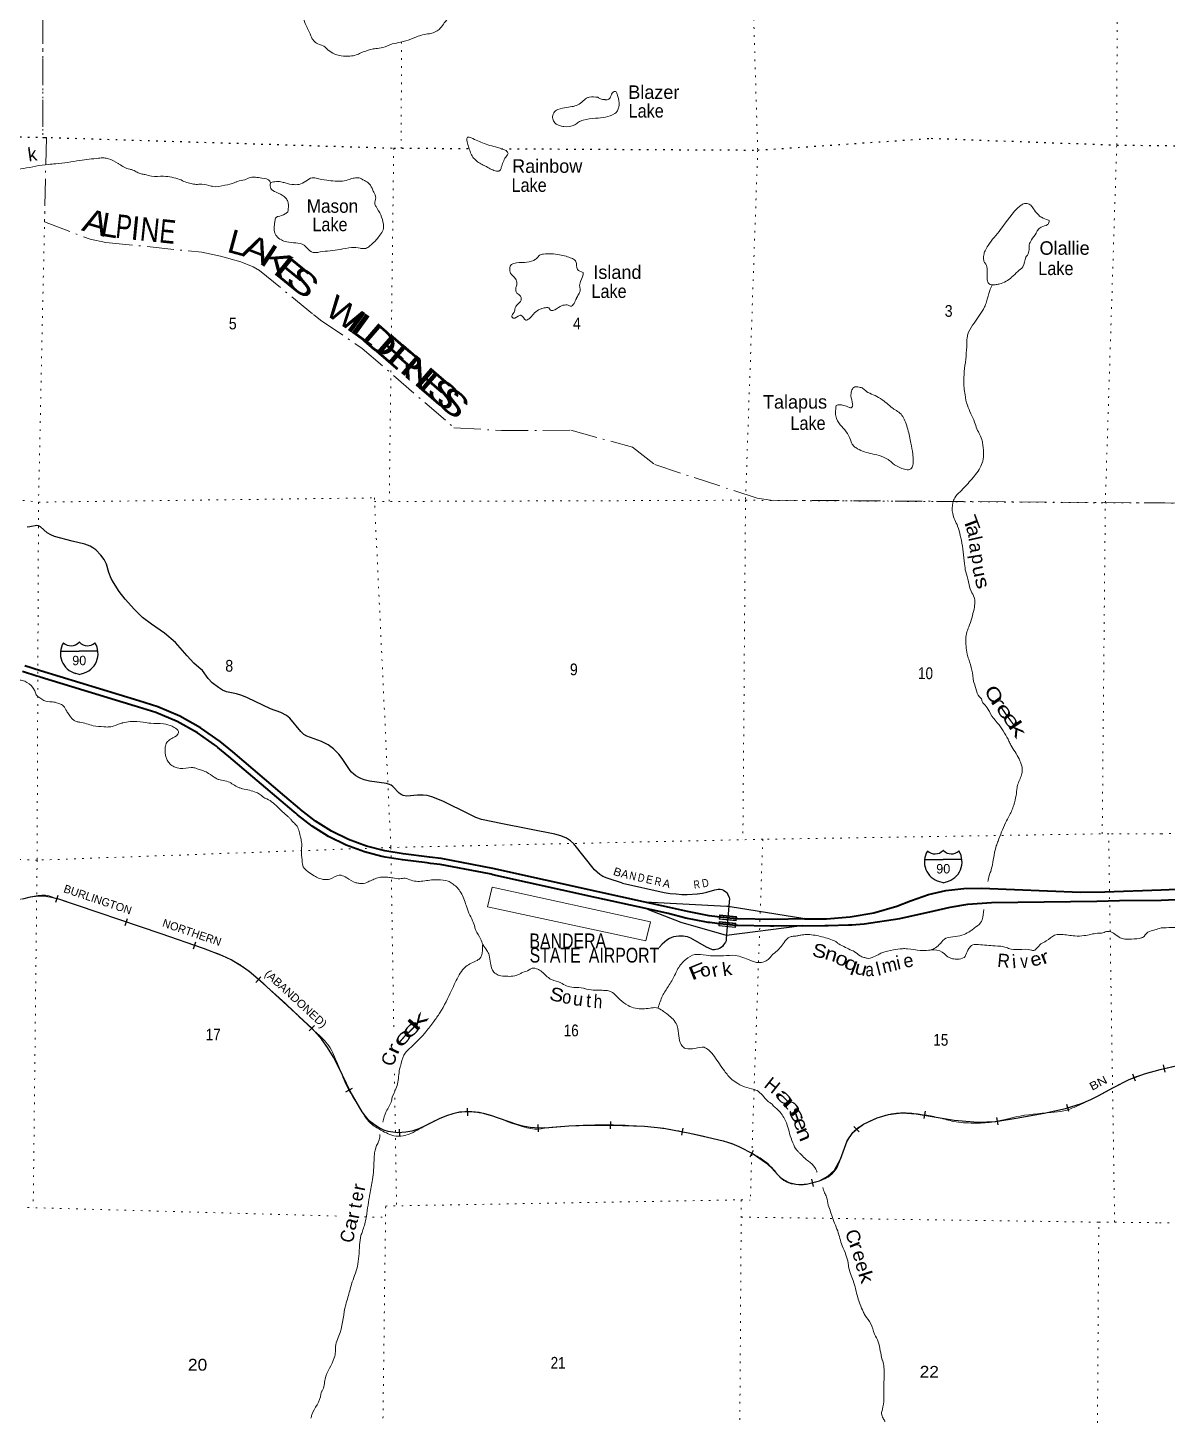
# Model space of a CAD drawing. Header units: feet. Extents: x -252966 to 4, y -183309 to 1368.
# Drawn here: x -141345 to -124436, y -45436 to -24795 of the extents above; entities that cross this region are included whole.
import ezdxf
from ezdxf.enums import TextEntityAlignment as Align

# ---------------------------------------------------------------- set-up
doc = ezdxf.new("R2010")
doc.units = ezdxf.units.FT
doc.header["$LTSCALE"] = 80
for name, pattern in [('DOT_DASHED', [7.7, 5, -1.2, 0.3, -1.2]), ('DOTTED', [1.5, 0.3, -1.2]), ('LONG_DASHED', [7.5, 6, -1.5])]:
    doc.linetypes.add(name, pattern=pattern)
for name, color, linetype, lineweight in [('15', 7, 'Continuous', 25), ('18', 7, 'Continuous', 35), ('19', 7, 'Continuous', 25), ('29', 7, 'Continuous', 25), ('30', 7, 'Continuous', 35), ('34', 7, 'Continuous', 13), ('36', 7, 'Continuous', 13), ('39', 7, 'Continuous', 13), ('41', 7, 'Continuous', 13), ('44', 7, 'DOT_DASHED', 13), ('55', 7, 'Continuous', 13), ('6', 7, 'DOTTED', 25), ('63', 7, 'Continuous', 25), ('7', 7, 'DOTTED', 13)]:
    doc.layers.add(name, color=color, linetype=linetype, lineweight=lineweight)

msp = doc.modelspace()

# ---------------------------------------------------------------- linework, layer by layer
at = {"layer": '15'}
for p, q in [((-140858.09, -34049.65), (-140581.68, -34049.65)), ((-140585.38, -33918.18), (-140582.48, -33915.27)), ((-140579.31, -33917.65), (-140582.74, -33915.27)), ((-140581.68, -34395.23), (-140645.57, -34377.27)), ((-140582.21, -34395.49), (-140518.58, -34376.75)), ((-128035.43, -37140.97), (-127759.02, -37140.97)), ((-127762.72, -37009.5), (-127759.82, -37006.59)), ((-127756.65, -37008.97), (-127760.08, -37006.59)), ((-127759.02, -37486.55), (-127822.91, -37468.59)), ((-127759.55, -37486.81), (-127695.92, -37468.07))]:
    msp.add_line(p, q, dxfattribs=at)
for points in [[(-140306.32, -34049.65), (-140582.21, -34049.65), (-140581.68, -34049.65)], [(-127483.66, -37140.97), (-127759.55, -37140.97), (-127759.02, -37140.97)]]:
    msp.add_lwpolyline(points, dxfattribs=at)
for centre, radius, start, end in [((-140555.46, -34084.75), 306.13, 148.44436, 254.43378), ((-140704.06, -33802.15), 165.66, 227.34245, 315.81165), ((-140460.37, -33802.15), 165.66, 224.18837, 312.69414), ((-140608.97, -34084.75), 306.13, 283.08089, 31.62484), ((-127732.8, -37176.07), 306.13, 148.44436, 254.43378), ((-127881.4, -36893.47), 165.66, 227.34236, 315.8115), ((-127637.71, -36893.47), 165.66, 224.1882, 312.69383), ((-127786.31, -37176.07), 306.13, 283.08085, 31.62485)]:
    msp.add_arc(centre, radius, start, end, dxfattribs=at)
at = {"layer": '18'}
for points in [[(-132171.81, -37871.37), (-132900.58, -37712.02), (-134441.35, -37367.47), (-134466.9, -37361.76), (-134491.35, -37357.12), (-135224.86, -37217.9), (-135368.13, -37200.07), (-135393.15, -37196.96), (-135418.13, -37193.63), (-135786.36, -37144.65), (-136039.45, -37105.4), (-136063.61, -37101.65), (-136089.45, -37095.12), (-136346.5, -37030.17), (-136619.55, -36929.81), (-136880.62, -36801.45), (-137126.84, -36646.52), (-137341.32, -36477.85), (-137367.82, -36455.95), (-137391.32, -36436.02), (-137587.43, -36269.74), (-138361.08, -35613.74), (-138523.22, -35478.9), (-138546.51, -35459.53), (-138573.22, -35440.84), (-138828.21, -35262.35), (-139129.45, -35095.43), (-139446.48, -34960.92), (-139699.96, -34881.12), (-139714.81, -34876.45), (-139749.96, -34865.69), (-141160.28, -34433.9), (-141167.82, -34431.59), (-141210.28, -34418.28), (-141422.01, -34351.91)], [(-132206.19, -37771.73), (-132881.15, -37624.14), (-134444.96, -37274.44), (-135212.73, -37128.72), (-135381.26, -37107.75), (-135773.53, -37055.56), (-136047, -37013.15), (-136319.91, -36944.19), (-136584.13, -36847.07), (-136836.74, -36722.88), (-137074.98, -36572.96), (-137296.25, -36398.95), (-137306.71, -36389.76), (-137529.22, -36201.09), (-138303.2, -35544.82), (-138490.67, -35388.91), (-138780.53, -35186.02), (-139090.01, -35014.54), (-139415.72, -34876.34), (-139698.61, -34787.28), (-141158.93, -34340.19), (-141390.64, -34267.56)], [(-124523.88, -37592.99), (-123445.58, -37549.11), (-123424.83, -37548.26), (-123405.58, -37546.31), (-123037.81, -37508.91), (-123015.43, -37506.64), (-122997.81, -37503.88), (-122222.42, -37382.65), (-122199.33, -37379.04), (-122182.42, -37377.08), (-122161.76, -37374.69), (-121537.49, -37337.23), (-120912.72, -37365.22), (-120294.3, -37458.38)], [(-129817.66, -38024.59), (-129492.66, -38020.6), (-129139.36, -37995.29), (-128790.63, -37933.2), (-128450.31, -37834.99), (-128245.26, -37756.46), (-128231.41, -37750.79), (-127979.68, -37663.7), (-127720.22, -37603.4), (-127455.88, -37570.55), (-127189.55, -37565.52), (-125723.25, -37625.25), (-125358.96, -37623.73), (-124523.88, -37592.99)], [(-124524.7, -37743.2), (-123415.67, -37698.02), (-122994.64, -37655.21), (-122179.25, -37527.72), (-122144.95, -37523.75), (-121536.35, -37487.22), (-120927.27, -37514.52), (-120324.37, -37605.33)], [(-129817.66, -38024.59), (-130297.78, -38030.47), (-130806.62, -38021.67), (-130831.67, -38021.24), (-131107.83, -37994.02), (-131233.24, -37977.06), (-131555.39, -37914.8), (-131822.94, -37855.53), (-132206.19, -37771.73)], [(-129852.32, -38125.02), (-129516.44, -38120.9), (-129491.45, -38120.59), (-129466.44, -38120.06), (-129164.01, -38113.68), (-129139.18, -38113.15), (-129114.01, -38111.17), (-128934.2, -38096.97), (-128404.98, -38016.31), (-127895.48, -37903.47), (-127656.32, -37850.27), (-127393.27, -37806.45), (-127043.48, -37780.9), (-125479.84, -37762.8), (-125141.96, -37750.48), (-124524.7, -37743.2)], [(-129852.32, -38125.02), (-130271.55, -38130.15), (-130296.45, -38130.46), (-130321.55, -38130.02), (-130811.48, -38121.55), (-130839.99, -38121.06), (-131116.78, -38093.67), (-131223.12, -38079.31), (-131247.47, -38076.03), (-131273.12, -38071.07), (-131579.29, -38011.9), (-131842.17, -37943.45), (-132171.81, -37871.37)]]:
    msp.add_lwpolyline(points, dxfattribs=at)
at = {"layer": '19'}
for points in [[(-129817.66, -38024.59), (-129843.85, -38020.29), (-130920.21, -37843.56), (-130945.21, -37839.46), (-130970.21, -37838.12), (-132180.61, -37773.1), (-132206.19, -37771.73)], [(-129852.32, -38125.02), (-129892.66, -38130.31), (-130974.95, -38272.47), (-131646.78, -38078.06), (-132131.75, -37887.14), (-132171.81, -37871.37)]]:
    msp.add_lwpolyline(points, dxfattribs=at)
at = {"layer": '29'}
for p, q in [((-132517.73, -37490.98), (-131899.9, -37630.99)), ((-131413.1, -37651.55), (-131379.05, -37646.93))]:
    msp.add_line(p, q, dxfattribs=at)
for points in [[(-139316.85, -33784.13), (-139506.96, -33647.15), (-139640.73, -33550.2), (-139759.75, -33432.17), (-139901.94, -33276.21), (-139987.25, -33162.4), (-140074.68, -33031.72), (-140109.44, -32968.49), (-140143.14, -32879.97), (-140178.95, -32755.62), (-140210.55, -32690.29), (-140261.11, -32624.95), (-140336.94, -32546.97), (-140379.07, -32515.35), (-140421.21, -32492.17), (-140497.04, -32462.66), (-140686.63, -32416.29), (-140947.84, -32344.64), (-141004.72, -32323.56), (-141057.38, -32289.84), (-141154.29, -32205.53), (-141185.88, -32188.67), (-141209.06, -32184.45), (-141314.38, -32205.53), (-141354.41, -32209.75)], [(-136273.94, -35978.18), (-136353.45, -35959.22), (-136405.06, -35941.3), (-136433.5, -35926.55), (-136478.79, -35900.2), (-136508.28, -35875.97), (-136543.04, -35844.35), (-136561.48, -35820.11), (-136679.44, -35643.06), (-136730.53, -35577.74), (-136810.05, -35499.75), (-136886.41, -35440.74), (-136987, -35390.15), (-137201.87, -35310.06), (-137250.84, -35284.78), (-137294.56, -35242.61), (-137458.87, -35044.5), (-137506.79, -35004.47), (-137589.47, -34960.19), (-137741.14, -34905.39), (-138082.41, -34741), (-138167.19, -34707.3), (-138246.72, -34681.98), (-138398.39, -34652.48), (-138455.79, -34629.32), (-138516.36, -34589.25), (-138607.46, -34517.61), (-138668.03, -34454.36), (-138754.92, -34338.46), (-138805.48, -34289.98), (-138878.68, -34226.73), (-138932.92, -34174.06), (-138979.8, -34117.14), (-139152.54, -33919.02), (-139316.85, -33784.13)], [(-132517.73, -37490.98), (-132747.57, -37419.8), (-132811.81, -37394.5), (-132858.16, -37362.89), (-132932.94, -37293.34), (-133240.5, -36909.75), (-133292.11, -36863.38), (-133350.04, -36825.45), (-133435.35, -36791.72), (-133522.78, -36766.43), (-134297.99, -36614.68), (-134609.76, -36547.24), (-134694.02, -36519.84), (-134795.14, -36471.36), (-135186.96, -36277.46), (-135347.05, -36210.02), (-135418.67, -36193.15), (-135477.65, -36186.83), (-135561.92, -36188.94), (-135722.02, -36201.59), (-135772.58, -36193.16), (-135806.28, -36178.4), (-135835.77, -36155.22), (-135927.93, -36057.22), (-135953.74, -36037.19), (-135976.91, -36028.76), (-136021.15, -36016.11), (-136273.94, -35978.18)], [(-131899.9, -37630.99), (-131810.67, -37644.26), (-131724.83, -37653.74), (-131637.94, -37660.07), (-131560.52, -37660.06), (-131406.74, -37651.63), (-131333.54, -37641.1), (-131267.71, -37626.34), (-131147.63, -37592.62), (-131100.77, -37582.09), (-131069.69, -37582.08), (-131043.36, -37587.36), (-131022.82, -37595.79), (-130987.53, -37622.13), (-130972.79, -37637.94), (-130955.41, -37662.18), (-130934.87, -37704.32), (-130932.77, -37726.46), (-130934.87, -37769.66), (-130979.11, -38321.86), (-130982.8, -38351.37), (-130990.17, -38368.23), (-131019.13, -38410.38), (-131037.57, -38433.56), (-131056.53, -38449.37), (-131079.7, -38463.07), (-131105.5, -38471.5), (-131132.37, -38478.88), (-131154.48, -38482.04), (-131177.66, -38480.99), (-131193.98, -38477.83), (-131271.92, -38444.1), (-131505.75, -38311.32), (-131556.31, -38292.35), (-131588.96, -38283.92), (-131619.5, -38279.71), (-131682.71, -38281.82), (-131762.75, -38292.35), (-131788.03, -38298.68), (-131820.69, -38312.38), (-131863.86, -38338.72), (-131929.16, -38397.74), (-131973.4, -38448.32)]]:
    msp.add_lwpolyline(points, dxfattribs=at)
at = {"layer": '34'}
msp.add_lwpolyline([(-124538.48, -40260.44), (-122793.74, -39849.8), (-121408.09, -39505.46), (-121152.15, -39443.97)], dxfattribs=at)
for points in [[(-155584.73, -27323.97), (-152995.1, -27374.8), (-152830.45, -27377.97), (-152681.97, -27397.11), (-152539.69, -27442.34), (-152415.65, -27511.56), (-152265.77, -27623.19), (-151023.33, -28625.02), (-150891.54, -28738.53), (-150709.5, -28844.35), (-150567.31, -28903.65), (-150392.74, -28924.98), (-150268.16, -28913.8), (-150137.4, -28878.54), (-149992.4, -28815.24), (-149162.15, -28376.84), (-149061.44, -28331.31), (-148910.74, -28318.3), (-148802.52, -28351.23), (-148710.49, -28404.15), (-148628.7, -28485.14), (-148559.2, -28604.23), (-148515.68, -28705.05), (-148478.16, -28799.8), (-148460.83, -28912.49), (-148468.01, -29087.34), (-148510.34, -30023.81), (-148501.13, -30150.52), (-148465.85, -30281.44), (-148414.49, -30410.46), (-148331.06, -30547.74), (-148172.02, -30792.11), (-148090.61, -30931.39), (-148055.33, -31062.31), (-148052.61, -31259.33), (-148067.69, -31414.01), (-148082.8, -31572.71), (-148057.7, -31725.67), (-148024.32, -31840.49), (-147972.91, -31961.47), (-147879.19, -32062.64), (-147769.35, -32153.88), (-147639.24, -32217.12), (-147484.95, -32268.46), (-147300.62, -32332.08), (-147138.63, -32433.74), (-147024.94, -32551.14), (-146963.46, -32668.16), (-146948.05, -32766.78), (-146941.03, -32919.6), (-146956.13, -33078.31), (-146959.32, -33257.2), (-146960.66, -33460.22), (-146937.67, -33627.24), (-146900.57, -33786.31), (-146867.22, -33907.16), (-146811.88, -34040.23), (-146750.57, -34183.39), (-146677.11, -34310.55), (-146605.51, -34415.59), (-146520.04, -34548.87), (-146281.03, -34846.06), (-146139.38, -34987.78), (-145999.67, -35117.42), (-145827.91, -35259.35), (-145667.95, -35365.02), (-145515.94, -35456.55), (-145365.87, -35538.02), (-144947.41, -35725.92), (-144730.99, -35795.8), (-144506.39, -35843.62), (-144121.42, -35932.78), (-143989.15, -35973.92), (-143798.8, -36037.58), (-142648.87, -36453.78), (-142518.76, -36517.02), (-142404.91, -36610.29), (-142335.15, -36689.19), (-142303.63, -36781.88), (-142227.32, -37389.51), (-142201.79, -37476.14), (-142150.12, -37558.92), (-142080.29, -37627.76), (-141974.4, -37708.92), (-141896.3, -37741.64), (-141767.93, -37764.65), (-141661.47, -37761.39), (-141424.28, -37726.88), (-141299.59, -37697.6), (-141193.03, -37678.25), (-141084.54, -37670.98), (-140974.3, -37701.91), (-140890.14, -37730.65), (-138820.38, -38434.78), (-138664.11, -38490.16), (-138501.83, -38547.59), (-138371.7, -38606.81)], [(-138371.7, -38606.81), (-138233.62, -38680.16), (-138101.7, -38773.56), (-137981.85, -38870.9), (-137261.25, -39527.31), (-137063.66, -39711.63), (-136922.02, -39853.35), (-136840.46, -39970.52), (-136777.09, -40105.66), (-136709.88, -40266.95), (-136640.74, -40440.32), (-136386.62, -40882.36), (-136305.11, -41007.57), (-136165.32, -41125.15), (-136049.26, -41188.29), (-135943.14, -41235.28), (-135810.7, -41250.28), (-135661.83, -41209.12), (-135401.86, -41070.24), (-135214.51, -40981.1), (-135031.33, -40914.05), (-134860.47, -40889.12), (-134645.68, -40900.69), (-134501.32, -40935.88), (-133938.28, -41124.8), (-133821.94, -41143.71), (-133635.06, -41124.93), (-133371.84, -41102.67), (-133156.89, -41090.11), (-132257.31, -41100.49), (-131992.39, -41124.47), (-131733.61, -41164.49), (-131380.64, -41235.33), (-131047.82, -41316.08), (-130815.39, -41394.11), (-130585.24, -41512.33), (-130417.23, -41614.03), (-130305.44, -41715.34), (-130217.76, -41818.48), (-130125.99, -41909.59), (-129973.72, -41962.93), (-129835.21, -41969.94), (-129676.36, -41938.9), (-129468.97, -41855.93), (-129357.83, -41750.17), (-129286.51, -41593.88), (-129206.73, -41373.31), (-129093.06, -41189.17), (-128893.31, -41045.84), (-128657.73, -40951.02), (-128480.76, -40912.06), (-128251.8, -40907.65), (-128031.08, -40935.34), (-127816.49, -40977.06), (-127605.99, -41030.81), (-127306.94, -41055.04), (-127037.75, -41040.86), (-126842.69, -41000.02), (-126683.8, -40962.95), (-126161.26, -40898.29), (-125970.32, -40873.5), (-125797.22, -40812.41), (-125575.64, -40709.44), (-125402.35, -40620.2), (-125220.96, -40520.97), (-124942.94, -40384.23), (-124538.48, -40260.44)]]:
    msp.add_spline(points, degree=3, dxfattribs=at)
at = {"layer": '36'}
msp.add_lwpolyline([(-134521.82, -37843.72), (-134452.87, -37551.97), (-132102.45, -38065.63), (-132170.9, -38351.23)], close=True, dxfattribs=at)
at = {"layer": '39'}
for points in [[(-135084.43, -24632.66), (-135200.23, -24531.33), (-135275.95, -24442.34), (-135411.57, -24300.67), (-135477.53, -24253.97), (-135553.73, -24237.35), (-135619.78, -24204.72), (-135675.56, -24135.97), (-135703.31, -24081.5), (-135830.75, -23917.77), (-135918.6, -23840.76), (-136054.44, -23733.26), (-136142.53, -23692.43), (-136326.66, -23598.66), (-136382.62, -23558.06), (-136396.6, -23545.9), (-136442.66, -23527.48), (-136617.59, -23560.42), (-136639.67, -23558.25), (-136727.95, -23547.58), (-136792.41, -23577.28), (-136808.77, -23621.39), (-136841.16, -23661.36), (-136853.4, -23689.42), (-136887.89, -23743.45), (-136920.14, -23761.32), (-136948.2, -23753.08), (-137010.21, -23716.46), (-137044.37, -23720.24), (-137108.88, -23757.98), (-137125.16, -23790.02), (-137191.56, -23809.66), (-137289.95, -23808.96), (-137324.43, -23860.99), (-137356.59, -23864.78), (-137447.76, -23986.76), (-137484.37, -24056.86), (-137488.63, -24093.02), (-137495.41, -24207.55), (-137489.61, -24241.77), (-137465.62, -24258.02), (-137433.37, -24240.15), (-137405.01, -24202.16), (-137388.87, -24192.22), (-137356.93, -24220.59), (-137359.46, -24298.97), (-137373.74, -24333.05), (-137380.07, -24379.24), (-137380.14, -24389.29), (-137372.37, -24429.55), (-137340.64, -24490.08), (-137284.88, -24560.83), (-137261.23, -24629.35), (-137227.77, -24732.11), (-137156.48, -24883.38), (-137128.79, -24947.9), (-137102.93, -24984.27), (-137063, -25020.74), (-136962.87, -25061.65), (-136914.9, -25096.16), (-136904.93, -25106.28), (-136819.01, -25171.22), (-136740.89, -25201.92), (-136694.76, -25210.29), (-136564.26, -25215.23), (-136473.78, -25197.78), (-136403.3, -25168.12), (-136254.36, -25116.91), (-136181.98, -25103.35), (-136075.44, -25088.02), (-135936.53, -25034.72), (-135811.86, -25009.47), (-135660.93, -24962.29), (-135511.97, -24907.05), (-135411.42, -24885.65), (-135401.38, -24885.72), (-135330.99, -24870.14), (-135218.05, -24796.56), (-135165.35, -24722.55), (-135084.43, -24632.66)], [(-132885.36, -25826.2), (-133011.87, -25825.3), (-133054.15, -25841.09), (-133082.4, -25863), (-133161.16, -25928.78), (-133344.21, -25975.73), (-133476.96, -26008.97), (-133521.31, -26034.79), (-133547.71, -26078.83), (-133557.98, -26112.93), (-133542.32, -26175.36), (-133502.5, -26225.9), (-133456.43, -26244.31), (-133388.26, -26260.88), (-133227.43, -26233.87), (-133170.96, -26196.07), (-133142.74, -26180.19), (-133104.49, -26166.39), (-132919.55, -26137.54), (-132633.94, -26069.2), (-132607.69, -26047.27), (-132595.5, -26025.25), (-132575.06, -25971.11), (-132580.26, -25846.44), (-132599.92, -25781.98), (-132615.75, -25747.69), (-132629.76, -25739.55), (-132680.22, -25779.4), (-132714.83, -25849.51), (-132730.96, -25859.45), (-132767.13, -25863.22), (-132781.17, -25861.11), (-132845.36, -25850.6), (-132885.36, -25826.2)], [(-134794.15, -26592.69), (-134813.8, -26528.23), (-134827.26, -26437.67), (-134819.1, -26417.62), (-134797.02, -26419.79), (-134596.76, -26503.62), (-134374.3, -26571.53), (-134294.14, -26596.22), (-134234.13, -26630.82), (-134220.35, -26673.13), (-134230.47, -26685.12), (-134252.74, -26713.11), (-134318.04, -26869.45), (-134340.42, -26913.52), (-134356.53, -26921.44), (-134390.67, -26921.2), (-134462.8, -26896.57), (-134532.84, -26859.89), (-134544.84, -26851.76), (-134584.88, -26833.39), (-134716.82, -26742), (-134738.73, -26715.71), (-134764.54, -26671.3), (-134794.15, -26592.69)], [(-143782.9, -27550.42), (-143680.19, -27506.92), (-143627.89, -27493.22), (-143517.3, -27471.88), (-143459.06, -27470.29), (-143418.74, -27446.45), (-143366.41, -27428.72), (-143336.18, -27412.86), (-143000.25, -27326.78), (-142970.06, -27316.94), (-142875.45, -27281.42), (-142794.7, -27217.67), (-142703.59, -27105.73), (-142600.61, -27020.02), (-142447.58, -26956.77), (-142240.52, -26924.06), (-141981.5, -26927.9), (-141734.43, -26917.58), (-141408.88, -26883.7), (-141040.99, -26821.97), (-140930.49, -26814.71), (-140570.7, -26764.98), (-140295.36, -26730.74), (-140213.01, -26727.3), (-140148.81, -26737.81), (-140004.7, -26809.19), (-139988.7, -26819.35), (-139832.56, -26894.83), (-139784.45, -26907.23), (-139724.42, -26939.82), (-139662.32, -26962.37), (-139606.16, -26972.82), (-139509.93, -26997.62), (-139329.21, -26998.9), (-139206.81, -27013.84), (-139092.55, -27044.8), (-139008.46, -27083.58), (-138922.28, -27108.32), (-138848.05, -27118.89), (-138761.69, -27117.49), (-138625.31, -27144.59), (-138597.24, -27150.82), (-138422.41, -27131.95), (-138271.54, -27092.81), (-138233.26, -27074.99), (-138126.68, -27051.62), (-138036.08, -27016.07), (-137967.78, -27012.53), (-137871.48, -27027.29), (-137753.29, -27070.34), (-137743.43, -27098.55)], [(-137743.43, -27098.55), (-137719.27, -27088.67), (-137679.06, -27080.91), (-137588.69, -27081.55), (-137524.54, -27098.08), (-137394.18, -27123.13), (-137291.69, -27111.79), (-137100.31, -27020.67), (-137066.22, -27026.94), (-136907.78, -27058.21), (-136785.36, -27069.13), (-136674.93, -27071.92), (-136570.32, -27044.52), (-136499.91, -27024.91), (-136427.6, -27023.41), (-136379.56, -27045.86), (-136367.56, -27053.99), (-136297.53, -27092.68), (-136235.84, -27177.54), (-136212.13, -27236.01), (-136182.55, -27318.64), (-136197.17, -27402.97), (-136177.38, -27447.33), (-136107.92, -27572.46), (-136068.66, -27709.43), (-136071.21, -27791.83), (-136119.95, -27873.91), (-136168.56, -27935.88), (-136271.62, -28033.66), (-136328.08, -28069.44), (-136388.34, -28071.03), (-136412.41, -28066.84), (-136538.86, -28057.9), (-136711.75, -28086.84), (-137005.18, -28122.96), (-137081.55, -28132.47), (-137135.7, -28122.04), (-137223.51, -28039), (-137245.5, -28022.76), (-137502.21, -27972.7), (-137582.33, -27941.98), (-137656.26, -27885.17), (-137678.07, -27842.8), (-137676.88, -27663.9), (-137660.46, -27609.74), (-137646.34, -27599.79), (-137630.25, -27595.88), (-137527.58, -27558.41), (-137487.2, -27524.52), (-137478.89, -27482.36), (-137488.18, -27369.73), (-137514, -27325.32), (-137567.92, -27280.71), (-137619.96, -27254.21), (-137660, -27235.84), (-137739.95, -27178.98), (-137743.43, -27098.55)], [(-126198.24, -27648.47), (-126302.39, -27607.53), (-126352.33, -27566.97), (-126422.04, -27480.04), (-126457.85, -27429.53), (-126511.91, -27405.03), (-126568.16, -27408.65), (-126616.55, -27438.46), (-126908.03, -27788.2), (-127094.35, -28026.1), (-127139.06, -28106.2), (-127157.55, -28168.38), (-127158.06, -28246.78), (-127138.28, -28291.14), (-127128.32, -28303.28), (-127106.81, -28391.88), (-127105.67, -28522.55), (-127105.75, -28534.61), (-127097.94, -28568.84), (-127080.04, -28595.1), (-127043.99, -28609.43), (-126971.69, -28607.93), (-126921.4, -28596.22), (-126744.05, -28498.97), (-126651.09, -28411.18), (-126578.35, -28343.34), (-126531.21, -28198.94), (-126510.93, -28168.93), (-126486.33, -28092.71), (-126483.91, -28030.41), (-126481.82, -28018.37), (-126451.21, -27944.2), (-126380.26, -27844.19), (-126357.88, -27800.12), (-126333.61, -27774.16), (-126307.38, -27754.24), (-126210.74, -27716.73), (-126188.34, -27670.65), (-126196.23, -27648.49), (-126198.24, -27648.47)], [(-133101.36, -28427.94), (-133189.41, -28381.09), (-133210.71, -28262.33), (-133220.66, -28248.19), (-133276.67, -28215.63), (-133356.81, -28186.92), (-133455.06, -28164.11), (-133691.95, -28154.4), (-133750.3, -28172.08), (-133792.77, -28216), (-133837.16, -28247.86), (-133971.91, -28279.07), (-134132.66, -28294.01), (-134177.01, -28319.83), (-134191.29, -28353.91), (-134191.4, -28369.99), (-134183.8, -28436.38), (-134106.03, -28519.35), (-134090.21, -28555.65), (-134088.57, -28611.95), (-134102.97, -28664.11), (-134103.14, -28690.24), (-134085.35, -28732.58), (-134033.45, -28779.19), (-134021.66, -28819.47), (-134033.95, -28855.57), (-134084.51, -28909.49), (-134110.91, -28953.53), (-134129.41, -29017.73), (-134159.98, -29085.86), (-134144.03, -29104.06), (-134037.33, -29062.6), (-134027.29, -29062.67), (-133955.46, -29133.54), (-133905.13, -29113.79), (-133840.42, -29045.9), (-133763.7, -28984.13), (-133715.36, -28962.35), (-133644.99, -28948.78), (-133614.88, -28951), (-133595.01, -28983.31), (-133554.9, -28991.63), (-133444.05, -28930.1), (-133359.57, -28908.58), (-133323.45, -28912.86), (-133289.42, -28929.18), (-133238.94, -28887.32), (-133204.3, -28811.17), (-133198.19, -28799.16), (-133161.63, -28737.1), (-133145.27, -28690.98), (-133154.97, -28640.65), (-133152.69, -28598.45), (-133104.28, -28455.36), (-133101.36, -28427.94)], [(-127032.95, -28614.96), (-127068.66, -28695.7), (-127117.96, -28864.21), (-127146.57, -28938.39), (-127302.78, -29178.51), (-127382, -29314.65), (-127400.44, -29370.81), (-127409.23, -29485.33), (-127441.78, -29852.97), (-127455.03, -30033.8), (-127436.33, -30243), (-127401.2, -30398.04), (-127294.42, -30648.06), (-127258.94, -30748.83), (-127179.8, -30928.3), (-127175.93, -30950.44), (-127160.87, -31103.32), (-127173.74, -31227.87), (-127212.53, -31324.09), (-127354.37, -31516.07), (-127508.08, -31681.83), (-127589.02, -31773.73), (-127615.61, -31847.92), (-127618.67, -32006.71), (-127545.61, -32194.18), (-127506.36, -32333.17), (-127490.75, -32401.63), (-127442.86, -32751.75), (-127425.58, -32872.48), (-127384.34, -33013.49), (-127382.4, -33023.56), (-127347.15, -33158.49), (-127299.56, -33251.3), (-127289.98, -33319.72), (-127302.71, -33424.16), (-127380.77, -33688.96), (-127407.37, -33763.15), (-127420.81, -33974.13), (-127403.54, -34094.87), (-127381.93, -34167.39), (-127332.8, -34330.57), (-127307.8, -34497.6), (-127276.36, -34602.35), (-127220.97, -34729.39), (-127193.04, -34757.73), (-127177.3, -34806.09), (-127163.36, -34824.28), (-127153.39, -34834.4), (-127093.66, -34913.22), (-127014.2, -35044.45), (-126976.34, -35088.94), (-126813.25, -35327.3), (-126783.5, -35383.8), (-126755.79, -35444.3), (-126632.63, -35648.21), (-126608.94, -35710.69), (-126589.26, -35771.14), (-126585.51, -35811.37), (-126596.03, -35883.67), (-126657.33, -36044.05), (-126663.56, -36074.16), (-126678.4, -36192.66), (-126713.46, -36333.13), (-126740.09, -36411.34), (-126776.71, -36483.45), (-126835.71, -36599.63), (-126945.93, -36868.23), (-126972.51, -36940.41), (-127055.33, -37317.75), (-127077.84, -37381.92), (-127098.5, -37468.65)], [(-129347.11, -30400.38), (-129298.85, -30390.67), (-129236.67, -30401.16), (-129152.52, -30429.9), (-129136.49, -30436.04), (-129114.35, -30428.16), (-129104, -30381.99), (-129129.3, -30259.19), (-129118.78, -30186.89), (-129088.31, -30134.84), (-129005.94, -30129.39), (-128951.85, -30147.87), (-128899.93, -30192.46), (-128797.85, -30243.44), (-128595.86, -30369.5), (-128515.98, -30436.4), (-128492, -30454.66), (-128418.01, -30501.42), (-128318.57, -30648.87), (-128285.14, -30755.65), (-128238.3, -30961.03), (-128211.25, -31122.04), (-128203.87, -31220.59), (-128208.33, -31286.9), (-128240.83, -31342.96), (-128277.06, -31356.77), (-128315.19, -31352.48), (-128395.35, -31327.79), (-128507.38, -31262.67), (-128569.28, -31209.97), (-128587.29, -31199.79), (-128711.43, -31144.64), (-128845.77, -31113.54), (-129058.06, -31027.61), (-129101.98, -30987.09), (-129123.77, -30942.71), (-129181.18, -30817.67), (-129264.84, -30714.56), (-129342.37, -30595.41), (-129357.89, -30512.88), (-129347.11, -30400.38)], [(-143743.15, -32697.29), (-143610.03, -32693.86), (-143505.62, -32694.59), (-143407.46, -32731.47), (-143353.56, -32780.1), (-143313.79, -32838.68), (-143284.25, -32927.34), (-143268.62, -32993.79), (-143246.81, -33036.15), (-143192.96, -33090.81), (-143140.95, -33121.33), (-143111.02, -33151.7), (-142891.36, -33338.19), (-142835.49, -33392.86), (-142742.11, -33544.29), (-142746.47, -33596.53), (-142754.64, -33616.57), (-142791.83, -33775.12), (-142844.58, -33857.17), (-142865.09, -33921.35), (-142871.54, -33985.63), (-142866.34, -34110.3), (-142836.99, -34227.11), (-142809.38, -34303.69), (-142749.63, -34378.49), (-142599.68, -34478.05), (-142487.61, -34537.14), (-142308.89, -34538.4), (-142220.57, -34543.05), (-142122.45, -34585.96), (-142040.44, -34634.78), (-142028.43, -34640.9), (-142002.43, -34657.16), (-141944.35, -34679.69), (-141839.74, -34652.28), (-141759.19, -34618.68), (-141739.01, -34602.74), (-141603.84, -34509.21), (-141485.2, -34483.91), (-141428.96, -34482.3), (-141390.9, -34496.64), (-141273.01, -34585.92), (-141243.23, -34638.4), (-141219.51, -34694.86), (-141167.62, -34743.47), (-141105.61, -34780.09), (-140989.28, -34803.03), (-140979.24, -34803.1), (-140899.03, -34819.74), (-140846.95, -34840.21), (-140816.99, -34864.55), (-140767.28, -34939.28), (-140733.5, -34993.8), (-140625.73, -35095.07), (-140571.57, -35103.49), (-140375.11, -35155.14), (-140218.59, -35172.32), (-140152.34, -35174.8), (-140075.94, -35161.27), (-139955.16, -35117.9), (-139939.07, -35113.99), (-139824.48, -35094.7), (-139631.76, -35104.1), (-139519.4, -35118.96), (-139332.71, -35128.32), (-139204.02, -35164.17), (-139174.27, -35180.7), (-139108.54, -35240.47), (-139108.66, -35258.56), (-139191.5, -35336.38), (-139258.06, -35380.13), (-139280.31, -35404.1), (-139306.89, -35476.28), (-139307.29, -35536.58), (-139299.66, -35596.94), (-139281.96, -35653.36), (-139248.18, -35707.87), (-139190.26, -35756.53), (-139128.19, -35783.1), (-139082.05, -35791.47), (-138921.3, -35776.52), (-138867.13, -35782.93), (-138797, -35807.55), (-138738.89, -35826.05), (-138662.82, -35862.77), (-138552.86, -35935.92), (-138508.81, -35956.33), (-138468.71, -35964.66), (-138372.47, -35987.45), (-138220.4, -36070.94), (-138174.32, -36087.35), (-138158.28, -36091.49), (-137953.81, -36145.2), (-137893.79, -36179.79), (-137825.86, -36232.54), (-137799.82, -36242.78), (-137620.74, -36380.56)], [(-137620.74, -36380.56), (-137516.22, -36477.97), (-137478.28, -36510.4), (-137448.86, -36539.22), (-137416.48, -36579.18), (-137362.6, -36629.82), (-137301.41, -36791.07), (-137285.8, -36859.53), (-137280.08, -36905.81), (-137285, -37042.47), (-137271.84, -37179.26), (-137269.97, -37199.38), (-137256.24, -37249.73), (-137186.44, -37322.59), (-137094.48, -37385.56), (-137022.43, -37422.25), (-136900.05, -37439.2), (-136861.85, -37433.44), (-136722.9, -37374.11), (-136696.81, -37376.31), (-136612.71, -37413.08), (-136476.64, -37486.41), (-136420.48, -37496.86), (-136311.95, -37483.56), (-136277.7, -37465.71), (-136257.56, -37457.81), (-136191.1, -37428.12), (-136112.64, -37406.56), (-136000.17, -37405.35), (-135929.96, -37415.9), (-135823.6, -37426.7), (-135743.24, -37421.23), (-135655.07, -37450), (-135558.79, -37466.76), (-135351.81, -37446.11), (-135259.43, -37444.75), (-135104.93, -37463.94), (-135048.92, -37496.5), (-134931.19, -37609.9), (-134848.1, -37799.45), (-134840.21, -37821.62), (-134798.81, -37938.51), (-134743.33, -38051.47), (-134711.81, -38144.17), (-134698.09, -38194.52), (-134624.61, -38319.68), (-134593.04, -38404.33), (-134531.36, -38491.2), (-134497.69, -38561.8), (-134480.39, -38678.52), (-134452.9, -38773.19), (-134439.02, -38799.43), (-134379.11, -38850.1), (-134349.07, -38862.38), (-134242.72, -38875.19), (-134148.33, -38873.85), (-134027.57, -38832.48), (-134005.4, -38820.58), (-133904.73, -38781.09), (-133870.45, -38759.22), (-133818.22, -38757.57), (-133778.14, -38769.92), (-133750.12, -38784.19), (-133618.32, -38895.68), (-133574.33, -38924.14), (-133432.87, -38971.99), (-133352.05, -39018.18), (-133243.76, -39041.06), (-133097.25, -39054.15), (-133083.22, -39058.27), (-132820.33, -39084.25), (-132742.04, -39088.82), (-132685.93, -39107.31), (-132618.02, -39162.07), (-132560.17, -39220.77), (-132436.25, -39310.1), (-132326.06, -39349.07), (-132111.19, -39348.58), (-132014.76, -39343.23), (-131926.69, -39386.07), (-131866.73, -39428.71), (-131723.12, -39576.47), (-131697.52, -39653.04), (-131628.97, -39916.87), (-131601.02, -39941.19), (-131498.68, -39951.96), (-131478.6, -39952.1), (-131337.86, -39926.96), (-131309.76, -39929.17), (-131239.76, -39971.88), (-131156.04, -40066.95), (-131006.85, -40281.09), (-130895.22, -40406.52), (-130809.29, -40469.44), (-130743.25, -40504.08), (-130602.95, -40545.28), (-130520.79, -40571.99)], [(-119734.16, -38403.66), (-119945.32, -38368.86), (-120260.98, -38357.37), (-120577.72, -38269.39), (-120866.89, -38142.76), (-121274.33, -38176.89), (-121582.78, -38106.91), (-121735.73, -37950.11), (-121842.61, -37782.57), (-121972.86, -37667.71), (-122152.84, -37728.72), (-122571.33, -37833.47), (-122817.19, -37925.64), (-123121.53, -38143.46), (-123439.57, -38246.75), (-123670.81, -38095.12), (-123927.17, -38155.23), (-124220.55, -38155.48), (-124527.21, -38157.28)], [(-127158.46, -37882.59), (-127182.57, -38036.52), (-127206.97, -38082.58), (-127299.88, -38162.34), (-127311.99, -38172.3), (-127358.4, -38206.15), (-127451.09, -38253.74), (-127579.83, -38287.01), (-127720.57, -38312.15), (-127801.39, -38387.96), (-127874.11, -38451.78), (-127947.29, -38486.97)], [(-130277.89, -38540.63), (-130149.1, -38415.61), (-130086.28, -38329.61), (-130025.75, -38287.83), (-129976.38, -38281.58), (-129919.49, -38273.82), (-129871.67, -38264.76), (-129787.62, -38255.72), (-129587.95, -38282.88), (-129375.52, -38348.7), (-129355.5, -38358.9), (-129330.89, -38380.33), (-129311.05, -38393.55), (-129211.89, -38446.44), (-129113.41, -38493.28), (-129083.38, -38507.57), (-128993.72, -38572.04), (-128937.53, -38595.18), (-128887.94, -38608.4), (-128841.67, -38608.4), (-128815.23, -38598.49), (-128725.98, -38555.52), (-128669.84, -38528.58), (-128498.85, -38483.55), (-128366.2, -38466.4), (-128289.89, -38466.93), (-128099.29, -38492.4), (-127976.77, -38489.25), (-127896.41, -38483.79), (-127740.17, -38543.19), (-127724.21, -38559.38), (-127654.22, -38604.1), (-127584.04, -38620.68), (-127521.78, -38619.11), (-127435.17, -38579.51), (-127424.98, -38557.47), (-127380.19, -38465.32), (-127337.71, -38417.37), (-127301.48, -38405.57), (-127237.23, -38406.02), (-126990.34, -38423.85), (-126823.83, -38449.15), (-126789.78, -38461.45), (-126638.61, -38477.84), (-126450.21, -38487.75), (-126434.54, -38492.1), (-126310.57, -38395.8), (-126229.49, -38351.79), (-126107.72, -38265.24), (-126029.33, -38253.73), (-125830.66, -38275.24), (-125806.58, -38277.42), (-125667.98, -38272.36), (-125470.95, -38237.57), (-125392.59, -38230.08), (-125316.14, -38208.51), (-125233.99, -38237.24), (-125148.02, -38294.13), (-125083.93, -38320.72), (-125005.64, -38325.29), (-124846.92, -38312.34), (-124800.64, -38298.59), (-124723.83, -38222.75), (-124619.17, -38187.3), (-124527.21, -38157.28)], [(-134598.45, -38410.9), (-134612.22, -38571.04), (-134632.54, -38607.08), (-134676.92, -38638.94), (-134846.23, -38732.22), (-134874.51, -38758.15), (-134941.41, -38854.17), (-135057.41, -39086.54), (-135230.29, -39417.01), (-135321.53, -39549.05), (-135436.98, -39699), (-135631.11, -39902.67), (-135673.53, -39940.57), (-135762.6, -40048.49), (-135815.89, -40210.95), (-135819.99, -40224.99), (-135853.6, -40447.89), (-135882.36, -40546.19), (-135941.56, -40692.52), (-135947.8, -40724.64), (-136025.16, -40882.9), (-136076.64, -41041.12)], [(-131990.08, -39343.84), (-131923.98, -39165.35), (-131838.04, -39023.22), (-131745.48, -38864.56), (-131695.9, -38762.1), (-131580.21, -38626.57), (-131444.69, -38553.86), (-131279.42, -38563.77), (-131147.21, -38573.69), (-131021.6, -38570.38), (-130846.42, -38567.08), (-130621.65, -38639.8), (-130496.05, -38672.85), (-130357.22, -38626.57), (-130314.25, -38576.99), (-130277.89, -38540.63)], [(-130520.79, -40571.99), (-130442.91, -40638.88), (-130353.2, -40738.02), (-130311.21, -40764.45), (-130289.28, -40788.72), (-130233.38, -40839.38), (-130113.91, -40993), (-130029.21, -41242.87), (-129977.9, -41379.93), (-129914.3, -41478.88), (-129882.35, -41507.25), (-129814.55, -41578.09), (-129706.68, -41665.29), (-129637.08, -41768.3), (-129630.51, -41784.96)], [(-136119.27, -41223.44), (-136128.35, -41304.33), (-136152.79, -41356.42), (-136197.88, -41494.81), (-136206.67, -41609.33), (-136228.62, -41892.62), (-136270.25, -42113.46), (-136276.5, -42147.59), (-136328.91, -42482.93), (-136378.29, -42661.49), (-136400.8, -42725.66), (-136421.79, -42862.21), (-136432.95, -43033), (-136454.03, -43183.62), (-136540.11, -43446.36), (-136593.61, -43640.97), (-136626.47, -43751.3), (-136711.52, -44162.8), (-136777.16, -44371.41), (-136779.68, -44449.79), (-136796.33, -44538.12), (-136932.97, -44854.78), (-136978.3, -45029.35), (-136988.45, -45045.36), (-136994.7, -45079.49), (-137129.26, -45386.11), (-137144.44, -45436.19)], [(-129545.98, -42013.22), (-129520.73, -42090.76), (-129491.02, -42153.29), (-129465.7, -42272.07), (-129430.22, -42372.84), (-129414.51, -42427.23), (-129325.66, -42657.02), (-129258.84, -42876.61), (-129203.5, -43011.69), (-129170.16, -43132.54), (-129164.47, -43182.83), (-129095.58, -43394.4), (-129028.94, -43642.13), (-128947.99, -43851.77), (-128918.25, -43910.27), (-128834.73, -44033.49), (-128777.52, -44188.68), (-128724.04, -44301.63), (-128663.55, -44567.41), (-128657.63, -44583.54), (-128636.85, -44782.7), (-128640.3, -44999.78), (-128641.28, -45148.53), (-128662.39, -45305.18), (-128674.87, -45369.42), (-128651.21, -45435.93), (-128621.58, -45486.12)]]:
    msp.add_spline(points, degree=3, dxfattribs=at)
at = {"layer": '44'}
for points in [[(-141123.57, -23400.75), (-141120.38, -26421.03), (-141070.17, -26421.95), (-141096.19, -27676.28), (-140421.08, -27933.99), (-140188.97, -27980.9), (-138762.82, -28126.76), (-138485.55, -28182.48), (-138186.09, -28270.19), (-137999.85, -28343.27), (-137905.38, -28399.12), (-137105.12, -29052.21), (-137001.22, -29135.91), (-136382.27, -29553.32), (-135020.34, -30731.71), (-134317.57, -30773.22), (-133288.27, -30770.54), (-132371.34, -31022.32), (-132039, -31279.24), (-130522.52, -31778.25), (-130321.66, -31807.49), (-124492.28, -31848.63)], [(-124492.28, -31848.63), (-114739.82, -31955.7)]]:
    msp.add_lwpolyline(points, dxfattribs=at)
at = {"layer": '55'}
for points in [[(-131077.39, -37964.92), (-130828.55, -37988.97), (-130831.67, -38021.24), (-130834.81, -38053.67), (-131083.65, -38029.62), (-131080.56, -37997.71)], [(-131070.2, -37973.65), (-130837.28, -37996.16), (-130839.63, -38020.47), (-130842, -38044.94), (-131074.92, -38022.43), (-131072.6, -37998.48)], [(-131085.65, -38064.08), (-130836.81, -38088.13), (-130839.99, -38121.06), (-130843.07, -38152.83), (-131091.91, -38128.78), (-131088.88, -38097.43)], [(-131078.46, -38072.81), (-130845.54, -38095.32), (-130847.95, -38120.29), (-130850.26, -38144.1), (-131083.18, -38121.59), (-131080.92, -38098.2)]]:
    msp.add_lwpolyline(points, close=True, dxfattribs=at)
at = {"layer": '6'}
for p, q in [((-135914.51, -26580.29), (-134798.44, -26586.51)), ((-134316.91, -26589.19), (-130512.81, -26610.4))]:
    msp.add_line(p, q, dxfattribs=at)
for points in [[(-146503.71, -26316.54), (-141120.57, -26420.9), (-135914.51, -26580.29)], [(-130512.81, -26610.4), (-127939.22, -26435.59), (-125184.71, -26535.45), (-124463.08, -26543.49)], [(-124463.08, -26543.49), (-119920.61, -26583.93), (-114612.34, -26667.49)]]:
    msp.add_lwpolyline(points, dxfattribs=at)
at = {"layer": '63'}
for p, q in [((-140929.71, -37773.67), (-140893.99, -37668.99)), ((-139901.69, -38123.67), (-139866.3, -38018.87)), ((-138886.74, -38468.59), (-138850.88, -38363.96)), ((-137959.75, -38966.5), (-137885.59, -38884.43)), ((-137167.58, -39687.64), (-137092, -39606.88)), ((-124466.15, -40300.27), (-124491.49, -40192.6)), ((-124908.34, -40431.3), (-124946.46, -40327.46)), ((-136624.77, -40589.69), (-136527.14, -40537.7)), ((-134813.52, -40945.42), (-134817.66, -40834.88)), ((-125895.75, -40884.53), (-125925.88, -40778.09)), ((-133766.15, -41186.41), (-133769.25, -41075.85)), ((-132698.69, -41141.17), (-132694.82, -41030.63)), ((-128040.64, -40987.98), (-128020.51, -40879.22)), ((-126946.55, -41081.56), (-126962.48, -40972.08)), ((-135821.5, -41253.95), (-135827.91, -41143.52)), ((-131641.02, -41236.81), (-131620.1, -41128.2)), ((-129009.14, -41185.74), (-129086.33, -41106.52)), ((-130626.41, -41553.79), (-130573.45, -41456.68)), ((-129683.7, -41995.68), (-129709.53, -41888.13))]:
    msp.add_line(p, q, dxfattribs=at)
at = {"layer": '63', "linetype": 'LONG_DASHED'}
for points in [[(-141420.76, -37724.84), (-141303.11, -37695.76), (-141231.82, -37684.68), (-141196.28, -37681.73), (-141149.21, -37680.35), (-141074.12, -37685.19), (-140993.66, -37699.39), (-140912.33, -37722.08)], [(-124538.56, -40260.13), (-122793.99, -39848.74)]]:
    msp.add_lwpolyline(points, dxfattribs=at)
at = {"layer": '63'}
for points in [[(-133671.06, -41127.29), (-133760.29, -41130.15), (-133889.72, -41120.45), (-134000.46, -41098.98), (-134086.96, -41073.77), (-134474.92, -40943.16), (-134564.32, -40918.16), (-134645.88, -40899.52), (-134753.85, -40887.75), (-134858.02, -40888.45), (-134936.92, -40894.68), (-135037.29, -40915.46), (-135133.15, -40947.31), (-135240.43, -40993.03), (-135440.32, -41088.75), (-135542.55, -41139.15), (-135645.68, -41173.78), (-135735.31, -41190.4), (-135793.43, -41195.54), (-135852.97, -41197.33), (-135928.42, -41191.79), (-135995.31, -41180.97), (-136060.96, -41157.86), (-136132.25, -41124.61), (-136199.04, -41082.36), (-136245.42, -41044.96), (-136293.17, -41001.33), (-136334.01, -40953.54), (-136380.96, -40888.27), (-136563.1, -40581.62), (-136730.65, -40228.37), (-136810.21, -40074.66), (-136895.32, -39933.38), (-136981.86, -39815.64), (-137129.77, -39647.83), (-137858.8, -38979), (-138059.08, -38806.52), (-138156.42, -38736.6), (-138325.28, -38631.35), (-138454.04, -38570.38), (-138735.75, -38462.35), (-139364.91, -38244.88), (-140912.33, -37722.08)], [(-133671.06, -41127.29), (-133316.7, -41098.25), (-133160.53, -41088.59), (-132680.18, -41084.44), (-132192.91, -41102.45), (-131904.28, -41132.92), (-131518.06, -41206.34), (-131259.25, -41263.1), (-131024.57, -41319.92), (-130897.94, -41360.06), (-130792.69, -41403.04), (-130578.82, -41512.46), (-130397.48, -41638.51), (-130307.53, -41720.2), (-130216.86, -41817.57), (-130170.48, -41867.03), (-130117.15, -41903.08), (-130050.05, -41939.06), (-129948.15, -41964.29), (-129879.77, -41966.77), (-129769.69, -41958.49), (-129598.04, -41910.01), (-129471.42, -41844.23), (-129375.17, -41753.48), (-129285.87, -41591.41), (-129186.2, -41319.92), (-129099.68, -41195.24), (-129038.77, -41139.84), (-128944.69, -41073.36), (-128738.38, -40979.16), (-128569.5, -40927.91), (-128455.98, -40911.28), (-128368.77, -40904.36), (-128160.44, -40915.44), (-127892.03, -40960.38), (-127598.42, -41009.63), (-127244.04, -41040.1), (-126979.04, -41029.76), (-126677.87, -40981.92), (-126262.57, -40905.72), (-125945.94, -40838.03), (-125707.47, -40765.83), (-125567.29, -40704.18), (-125457.6, -40649.47), (-125230.57, -40526.19), (-124998.71, -40408.46), (-124773.75, -40322.57), (-124538.56, -40260.42)]]:
    msp.add_lwpolyline(points, dxfattribs=at)
at = {"layer": '7'}
for p, q in [((-141123.59, -21137.56), (-141120.57, -26420.9)), ((-135798.59, -25005.58), (-135804.89, -26580.5)), ((-141070.37, -26421.25), (-141071.8, -26488.23)), ((-135914.51, -26580.29), (-135950.9, -29447.6)), ((-141078.41, -26797.08), (-141186.24, -31836.62)), ((-135956.39, -29880.92), (-135981.04, -31823.13)), ((-136201.77, -31773.23), (-135956.76, -36963.51)), ((-119943.27, -36681.87), (-124519.3, -36760.25)), ((-130437.58, -36841.67), (-130623.18, -42201.8)), ((-125216.02, -42527.16), (-125304.22, -36759.31)), ((-141207.29, -37151.58), (-145010.43, -37031.47)), ((-135956.76, -36963.51), (-135913.44, -39702.82)), ((-135903.66, -40321.44), (-135872.58, -42286.44)), ((-141347.79, -42308.88), (-136692.89, -42436.88)), ((-136034.13, -42292.13), (-136073.98, -45442.75)), ((-136036.44, -42286.34), (-130756.09, -42194.72)), ((-130756.09, -42194.72), (-130778.1, -45473.95)), ((-130756.09, -42194.72), (-130623.18, -42201.8)), ((-136347.55, -42446.37), (-136035.21, -42454.96)), ((-130758.19, -42452.04), (-125450.76, -42525.68)), ((-125470.63, -45503.99), (-125450.76, -42525.68)), ((-125450.76, -42525.68), (-124551.07, -42534.13))]:
    msp.add_line(p, q, dxfattribs=at)
for points in [[(-130692.49, -4906.5), (-130685.39, -10212.15), (-130736.48, -15514.83), (-130689.23, -20826.24), (-130512.81, -26610.4), (-130693.5, -31808.2), (-130732.84, -36851.64)], [(-125399.83, -36761.76), (-125354.1, -31845.91), (-125184.71, -26535.45), (-125165.22, -20885.36)], [(-155614.45, -31590.5), (-151789.58, -31584.84), (-146530.96, -31657.58), (-143925.44, -31546.95), (-141186.24, -31836.62), (-136201.77, -31773.23)], [(-141186.24, -31836.62), (-141207.29, -37151.58), (-141264.61, -42311.37)], [(-136201.97, -31827.6), (-130693.5, -31808.2), (-125354.1, -31845.91), (-124492.28, -31848.63)], [(-124492.28, -31848.63), (-119987.47, -31895.41), (-114739.82, -31955.7)], [(-124519.3, -36760.25), (-125304.22, -36759.31), (-130437.58, -36841.67), (-135956.76, -36963.51), (-141207.29, -37151.58)], [(-124551.07, -42534.13), (-120070.64, -42541.8), (-117466.42, -42395.07), (-114732.66, -42735.64)]]:
    msp.add_lwpolyline(points, dxfattribs=at)

# ---------------------------------------------------------------- texts
at = {"layer": '15'}
for p in [(-140582.02, -34257.76), (-127759.36, -37349.08)]:
    msp.add_text('90', height=140, dxfattribs=at).set_placement(p, align=Align.CENTER)
at = {"layer": '30'}
for s, rotation, width, p in [('B', 340.912, 1.1, (-132612.65, -37384.7)), ('N', 347.301, 0.85, (-132378.25, -37443.91)), ('D', 347.301, 0.85, (-132254.16, -37472.28)), ('E', 347.301, 0.95, (-132130.53, -37498.73)), ('R', 347.301, 0.85, (-132004.17, -37527.21)), ('R', 8.3, 0.8, (-131408.34, -37571.91)), ('D', 11.31, 0.85, (-131278.15, -37549.77))]:
    msp.add_text(s, height=120, rotation=rotation, dxfattribs=dict(at, width=width)).set_placement(p, align=Align.CENTER)
for rotation, p in [(345.801, (-132497.55, -37416.7)), (348.301, (-131876.82, -37557.63))]:
    msp.add_text('A', height=120, rotation=rotation, dxfattribs=at).set_placement(p, align=Align.CENTER)
at = {"layer": '36', "width": 0.8}
for s, p in [('BANDERA', (-133900.28, -38460.42)), ('STATE', (-133898.1, -38671.75)), ('AIRPORT', (-133019.53, -38672.5))]:
    msp.add_text(s, height=220, dxfattribs=at).set_placement(p)
at = {"layer": '41'}
for s, p in [('Blazer', (-132433.3, -25849.46)), ('Rainbow', (-134156.79, -26947.49)), ('Olallie', (-126329.72, -28164.25)), ('Island', (-132952.2, -28522.73)), ('Talapus', (-130434.59, -30448.37))]:
    msp.add_text(s, height=200, dxfattribs=at).set_placement(p)
for s, width, p in [('Lake', 0.9, (-132428.67, -26127.44)), ('Lake', 0.9, (-134166.07, -27230.11)), ('Mason', 0.95, (-137205.35, -27540.53)), ('Lake', 0.9, (-137121.96, -27813.88)), ('Lake', 0.9, (-126348.22, -28465.42)), ('Lake', 0.9, (-132979.99, -28805.36)), ('Lake', 0.9, (-130026.89, -30763.42))]:
    msp.add_text(s, height=200, dxfattribs=dict(at, width=width)).set_placement(p)
for s, rotation, p in [('k', 7.899, (-141331.05, -26780.23)), ('l', 282.719, (-127387.65, -32370.53)), ('p', 279.233, (-127345.04, -32619.92)), ('a', 278.331, (-127377.76, -32450.71)), ('i', 12.148, (-128434.53, -38777.52)), ('e', 10.661, (-128333.51, -38752.76)), ('i', 5.263, (-126729.44, -38757.34)), ('l', 14.439, (-128726.33, -38870.21)), ('m', 12.964, (-128646.51, -38831.38)), ('u', 352.451, (-133263.55, -39301.69)), ('t', 356.118, (-133065.84, -39329.3)), ('C', 74.685, (-135913.72, -40223.55)), ('H', 321.342, (-130432.98, -40511.09)), ('t', 81.121, (-136398.31, -42333.14))]:
    msp.add_text(s, height=200, rotation=rotation, dxfattribs=at).set_placement(p)
for s, rotation, width, p in [('T', 290.423, 1.45, (-127475.22, -32073.2)), ('a', 285.074, 1.15, (-127425.84, -32203.08)), ('u', 281.932, 1.15, (-127331.27, -32798.78)), ('s', 285.001, 1.3, (-127294.93, -32972.99)), ('C', 299.69, 1.3, (-127158.83, -34626.73)), ('r', 305.235, 1.85, (-127068.75, -34789.37)), ('e', 303.774, 1.6, (-126989.97, -34891.88)), ('e', 306.249, 1.7, (-126897.56, -35029.15)), ('k', 303.859, 1.8, (-126805.6, -35159.15)), ('S', 347.094, 1.15, (-129715.64, -38573.36)), ('n', 343.863, 1.2, (-129531.13, -38616.39)), ('o', 339.009, 1.2, (-129379.45, -38676.99)), ('R', 354.669, 0.95, (-126962.27, -38733.55)), ('v', 4.543, 0.85, (-126606.59, -38754.96)), ('e', 16.144, 1.1, (-126438.38, -38737.5)), ('r', 21.087, 1.35, (-126277.37, -38702.93)), ('F', 22.027, 1.6, (-131492.29, -38942.18)), ('o', 15.062, 1.05, (-131343.98, -38896.34)), ('r', 12.581, 1.15, (-131175.9, -38889.53)), ('k', 8.441, 1.05, (-131023.69, -38876.2)), ('q', 339.25, 1.3, (-129247.67, -38744.52)), ('u', 345.723, 1.2, (-129088.72, -38831.81)), ('a', 2.67, 0.85, (-128911.26, -38878.25)), ('S', 346.451, 1.15, (-133617.64, -39221.57)), ('o', 352.451, 0.9, (-133423.62, -39272.45)), ('h', 356.965, 0.85, (-132950.78, -39345.07)), ('k', 47.697, 2.15, (-135581.24, -39711.33)), ('e', 44.666, 2.05, (-135699.82, -39831.14)), ('e', 48.702, 1.9, (-135807.03, -39951.96)), ('r', 65.34, 1.5, (-135858.7, -40052.18)), ('a', 312.636, 2.05, (-130275.58, -40632.84)), ('n', 311.133, 2, (-130165.32, -40757.74)), ('s', 300.789, 1.75, (-130068.21, -40878.11)), ('e', 292.38, 1.25, (-129994.97, -41021.28)), ('n', 292.241, 1.35, (-129947.37, -41162.91)), ('e', 80.9, 0.95, (-136381.91, -42225.76)), ('r', 78.624, 1.1, (-136348.87, -42073.47)), ('a', 73.676, 1.2, (-136492.45, -42663.29)), ('r', 80.026, 1.05, (-136433.36, -42485.89)), ('C', 78.093, 0.95, (-136522.62, -42844.83)), ('C', 286.919, 1.05, (-129217.89, -42667.57)), ('r', 292.205, 1.4, (-129160.33, -42850.9)), ('e', 285.471, 1.1, (-129112.83, -42971.65)), ('e', 284.383, 1.05, (-129068.01, -43130.05)), ('k', 287.463, 1.3, (-129023.76, -43285.77))]:
    msp.add_text(s, height=200, rotation=rotation, dxfattribs=dict(at, width=width)).set_placement(p)
at = {"layer": '44'}
for s, rotation, width, p in [('A', 344.107, 1.15, (-140386.95, -27848.78)), ('P', 354.16, 0.75, (-139937.04, -27920.93)), ('N', 354.16, 0.85, (-139550.28, -27964.9)), ('E', 354.16, 0.75, (-139287.49, -27991.77)), ('L', 344.905, 1.1, (-138267.42, -28154.46)), ('A', 338.905, 1.25, (-138010.02, -28241.9)), ('K', 326.782, 1.45, (-137746.75, -28400.36)), ('E', 320.782, 1.55, (-137539.68, -28573.65)), ('S', 320.782, 1.4, (-137371.46, -28704.98)), ('W', 326.005, 1.15, (-136747.32, -29175.7)), ('I', 324.005, 1.5, (-136568.5, -29300.34)), ('L', 324.005, 1.7, (-136412.36, -29412.31)), ('D', 319.132, 1.5, (-136223.57, -29575.15)), ('E', 319.132, 1.6, (-136033.67, -29733.65)), ('R', 319.132, 1.55, (-135849, -29889.27)), ('N', 319.132, 1.65, (-135642.44, -30060.19)), ('E', 319.132, 1.6, (-135449.95, -30225.75)), ('S', 319.132, 1.45, (-135281.93, -30365.31)), ('S', 319.132, 1.45, (-135145.71, -30486.82))]:
    msp.add_text(s, height=350, rotation=rotation, dxfattribs=dict(at, width=width)).set_placement(p, align=Align.CENTER)
for s, rotation, p in [('L', 350.574, (-140154.93, -27899.34)), ('I', 354.16, (-139763.77, -27943.05))]:
    msp.add_text(s, height=350, rotation=rotation, dxfattribs=at).set_placement(p, align=Align.CENTER)
at = {"layer": '63'}
for s, rotation, p in [('BURLINGTON', 341.341, (-140824.23, -37624.76)), ('NORTHERN', 341.083, (-139358.56, -38133.5))]:
    msp.add_text(s, height=120, rotation=rotation, dxfattribs=at).set_placement(p)
at = {"layer": '63', "width": 1.05}
msp.add_text('(ABANDONED)', height=120, rotation=317.439, dxfattribs=at).set_placement((-137407.1, -39252.98), align=Align.CENTER)
at = {"layer": '63', "width": 1.2}
msp.add_text('BN', height=120, rotation=27.546, dxfattribs=at).set_placement((-125549.94, -40576.52))
at = {"layer": '7'}
for s, width, p in [('5', 0.9, (-138362.24, -29271.28)), ('4', 0.9, (-133254.66, -29269.98)), ('3', 0.9, (-127737.93, -29084.98)), ('8', 0.9, (-138414.97, -34353.65)), ('9', 0.9, (-133300.81, -34406.87)), ('10', 0.85, (-128132.92, -34463.63)), ('16', 0.85, (-133391.31, -39766.21)), ('17', 0.85, (-138704.73, -39826.87)), ('15', 0.85, (-127906.49, -39905.43)), ('20', 1.1, (-138969.35, -44729.29)), ('21', 0.85, (-133586.63, -44701.07)), ('22', 1.1, (-128110.2, -44833.64))]:
    msp.add_text(s, height=175, rotation=359.595, dxfattribs=dict(at, width=width)).set_placement(p)

doc.saveas('drawing.dxf')
